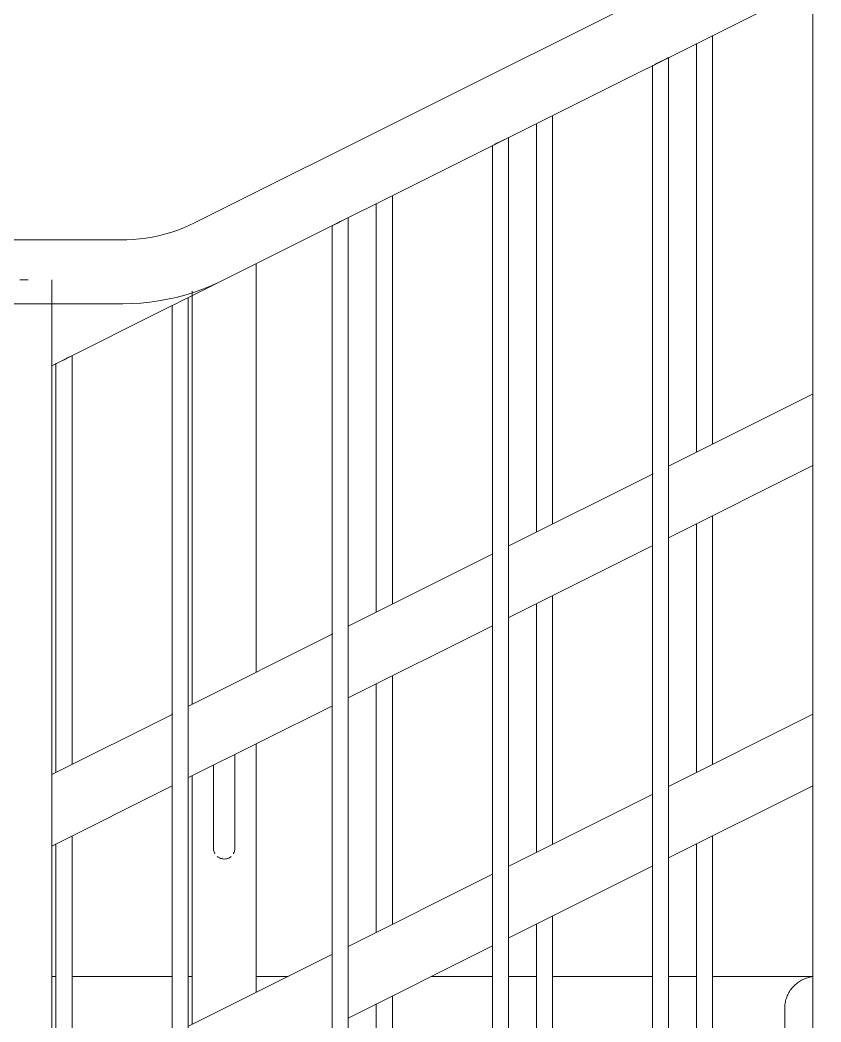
# Model space of a CAD drawing. Header units: millimetres. Extents: x -515342 to 330399, y -224905 to 507333.
# Drawn here: x 77901 to 78401, y 2409 to 3035 of the extents above; entities that cross this region are included whole.
import ezdxf

# ---------------------------------------------------------------- set-up
doc = ezdxf.new("R2010")
doc.units = ezdxf.units.MM
doc.layers.get('0').update_dxf_attribs({"lineweight": 0})
doc.layers.add('Ограждение', color=7, linetype='Continuous', lineweight=0)

# ---------------------------------------------------------------- blocks, each defined once
blk = doc.blocks.new('Тип верхнего поручня - Верхний поручень_Внутренний_-9721743-О_АР_Эскиз_Фасад 12-1 копия 1')
at = {"layer": 'Ограждение'}
blk.add_line((-104385, 349.9), (-104385, -110.22), dxfattribs=at)
at = {"layer": 'Ограждение', "flags": 128}
for points in [[(-104385, 350), (-104384.98, 350.8), (-104384.94, 351.6), (-104384.86, 352.39), (-104384.74, 353.19), (-104384.6, 353.97), (-104384.43, 354.75), (-104384.22, 355.53), (-104383.98, 356.29), (-104383.72, 357.05), (-104383.42, 357.79), (-104383.1, 358.52), (-104382.74, 359.24), (-104382.36, 359.94), (-104381.95, 360.62), (-104381.51, 361.29), (-104381.04, 361.94), (-104380.55, 362.58), (-104380.04, 363.19), (-104379.5, 363.78), (-104378.93, 364.35), (-104378.35, 364.89), (-104377.74, 365.41), (-104377.12, 365.91), (-104376.47, 366.38), (-104375.81, 366.83), (-104375.12, 367.25), (-104374.43, 367.64), (-104373.71, 368), (-104372.99, 368.34), (-104372.25, 368.64), (-104371.5, 368.92), (-104370.73, 369.16), (-104369.96, 369.37), (-104369.18, 369.56), (-104368.4, 369.71), (-104367.61, 369.83)], [(-104384.92, 348.19), (-104384.97, 348.98), (-104385, 349.78), (-104385, 350)], [(-104385, 350), (-104385, 349.98), (-104385, 349.9)]]:
    blk.add_lwpolyline(points, dxfattribs=at)
blk = doc.blocks.new('Тип верхнего поручня - Верхний поручень_Внутренний_-9721785-О_АР_Эскиз_Фасад 12-1 копия 1')
at = {"layer": 'Ограждение'}
for p, q in [((-104839.87, 370), (-104842.72, 370)), ((-104767.37, 370), (-104830.13, 370)), ((-104755, 370), (-104757.63, 370)), ((-104695, 370), (-104715, 370)), ((-104567.37, 370), (-104605.56, 370)), ((-104539.87, 370), (-104557.63, 370)), ((-104467.37, 370), (-104530.13, 370)), ((-104439.87, 370), (-104457.63, 370)), ((-104367.37, 370), (-104430.13, 370))]:
    blk.add_line(p, q, dxfattribs=at)
blk = doc.blocks.new('Ограждение - АР_Ограждение_Балясина_10-10261096-О_АР_Эскиз_Фасад 12-1 копия 1')
at = {"layer": 'Ограждение'}
for p, q in [((-104430, 702.5), (-104430, 957.78)), ((-104440, 952.78), (-104440, 697.5)), ((-104430, 502.5), (-104430, 657.78)), ((-104440, 652.78), (-104440, 497.5)), ((-104430, -157.5), (-104430, 457.78)), ((-104440, 452.78), (-104440, -162.5))]:
    blk.add_line(p, q, dxfattribs=at)
blk = doc.blocks.new('Ограждение - АР_Ограждение_Балясина_D40 доп поручень 700_900-V167-О_АР_Эскиз_Фасад 12-1 копия 1')
at = {"layer": 'Ограждение'}
for p, q in [((-104715, 560), (-104715, 815.28)), ((-104755, 798.06), (-104755, 540)), ((-104715, 360), (-104715, 515.28)), ((-104728.33, 480), (-104728.33, 508.61)), ((-104741.67, 501.95), (-104741.67, 480)), ((-104755, 495.28), (-104755, 340))]:
    blk.add_line(p, q, dxfattribs=at)
at = {"layer": 'Ограждение', "flags": 128}
for points in [[(-104741.67, 480), (-104741.67, 478.8), (-104741.67, 477.6), (-104741.67, 476.41), (-104741.67, 475.22), (-104741.67, 474.04), (-104741.67, 472.87), (-104741.67, 471.71), (-104741.67, 470.56), (-104741.67, 469.43), (-104741.67, 468.32), (-104741.67, 467.22), (-104741.67, 466.15), (-104741.67, 465.09), (-104741.67, 464.06), (-104741.67, 463.06), (-104741.67, 462.08), (-104741.67, 461.14), (-104741.67, 460.22), (-104741.67, 459.33), (-104741.67, 458.48), (-104741.67, 457.66), (-104741.67, 456.88), (-104741.67, 456.13), (-104741.67, 455.42), (-104741.67, 454.76), (-104741.67, 454.13), (-104741.67, 453.54), (-104741.67, 453), (-104741.67, 452.5), (-104741.67, 452.04), (-104741.67, 451.63), (-104741.67, 451.26), (-104741.67, 450.94), (-104741.67, 450.66), (-104741.67, 450.44), (-104741.67, 450.26), (-104741.67, 450.12), (-104741.67, 450.04), (-104741.67, 450)], [(-104728.33, 450), (-104728.33, 450.02), (-104728.33, 450.1), (-104728.33, 450.22), (-104728.33, 450.38), (-104728.33, 450.6), (-104728.33, 450.86), (-104728.33, 451.17), (-104728.33, 451.52), (-104728.33, 451.92), (-104728.33, 452.37), (-104728.33, 452.86), (-104728.33, 453.39), (-104728.33, 453.97), (-104728.33, 454.58), (-104728.33, 455.24), (-104728.33, 455.94), (-104728.33, 456.67), (-104728.33, 457.45), (-104728.33, 458.25), (-104728.33, 459.1), (-104728.33, 459.98), (-104728.33, 460.89), (-104728.33, 461.83), (-104728.33, 462.79), (-104728.33, 463.79), (-104728.33, 464.81), (-104728.33, 465.86), (-104728.33, 466.93), (-104728.33, 468.02), (-104728.33, 469.13), (-104728.33, 470.26), (-104728.33, 471.4), (-104728.33, 472.55), (-104728.33, 473.72), (-104728.33, 474.9), (-104728.33, 476.09), (-104728.33, 477.28), (-104728.33, 478.48), (-104728.33, 479.68), (-104728.33, 480)]]:
    blk.add_lwpolyline(points, dxfattribs=at)
at = {"layer": 'Ограждение'}
for points, knots in [([(-104740.77, 446.66), (-104740.96, 446.99), (-104741.29, 447.7), (-104741.56, 448.69), (-104741.66, 449.55), (-104741.67, 450.3), (-104741.62, 450.79), (-104741.59, 451.02)], [0.3333333, 0.3333333, 0.3333333, 0.3333333, 0.3888889, 0.4444444, 0.4791667, 0.5138889, 0.5486111, 0.5486111, 0.5486111, 0.5486111]), ([(-104728.44, 451.17), (-104728.39, 450.93), (-104728.34, 450.45), (-104728.33, 449.7), (-104728.4, 448.97), (-104728.6, 448.04), (-104728.91, 447.25), (-104729.19, 446.74), (-104729.23, 446.65)], [0.4444444, 0.4444444, 0.4444444, 0.4444444, 0.4791667, 0.5138889, 0.5486111, 0.5833333, 0.6527778, 0.6666667, 0.6666667, 0.6666667, 0.6666667]), ([(-104730.71, 444.9), (-104730.78, 444.84), (-104731.23, 444.47), (-104732.58, 443.65), (-104733.99, 443.35), (-104735, 443.33)], [0.7777778, 0.7777778, 0.7777778, 0.7777778, 0.7916667, 0.8611111, 1, 1, 1, 1])]:
    blk.add_open_spline(points, degree=3, knots=knots, dxfattribs=at)
blk.add_open_spline([(-104735, 443.33), (-104735.81, 443.34), (-104737.33, 443.61), (-104738.7, 444.4), (-104739.29, 444.9)], degree=3, dxfattribs=at)
blk = doc.blocks.new('Ограждение - АР_Ограждение_Балясина_10-V168-О_АР_Эскиз_Фасад 12-1 копия 1')
at = {"layer": 'Ограждение'}
for p, q in [((-104830, 502.5), (-104830, 757.78)), ((-104840, 752.78), (-104840, 497.5)), ((-104830, 302.5), (-104830, 457.78)), ((-104840, 452.78), (-104840, 297.5))]:
    blk.add_line(p, q, dxfattribs=at)
at = {"layer": 'Ограждение', "flags": 128}
for points in [[(-104830, 757.78), (-104830.13, 757.72), (-104831.09, 757.23), (-104832.83, 756.36), (-104835, 755.28)], [(-104835, 755.28), (-104837.17, 754.19), (-104838.91, 753.32), (-104839.87, 752.84), (-104840, 752.78)]]:
    blk.add_lwpolyline(points, dxfattribs=at)
blk = doc.blocks.new('Ограждение - Ограждение-9728431-О_АР_Эскиз_Фасад 12-1 копия 1')
for name, p in [('Ограждение - АР_Ограждение_Балясина_10-10261096-О_АР_Эскиз_Фасад 12-1 копия 1', (0, 0)), ('Ограждение - АР_Ограждение_Балясина_10-10261096-О_АР_Эскиз_Фасад 12-1 копия 1', (-100, -50)), ('Ограждение - АР_Ограждение_Балясина_10-10261096-О_АР_Эскиз_Фасад 12-1 копия 1', (-200, -100)), ('Ограждение - АР_Ограждение_Балясина_D40 доп поручень 700_900-V167-О_АР_Эскиз_Фасад 12-1 копия 1', (0, 0)), ('Ограждение - АР_Ограждение_Балясина_10-V168-О_АР_Эскиз_Фасад 12-1 копия 1', (0, 0))]:
    blk.add_blockref(name, p)
blk = doc.blocks.new('Тип верхнего поручня - Верхний поручень_Внутренний_-9728835-О_АР_Эскиз_Фасад 12-1 копия 1')
at = {"layer": 'Ограждение'}
for p, q in [((-104757.63, 793.97), (-104735.6, 804.98)), ((-104842.53, 751.52), (-104767.37, 789.09))]:
    blk.add_line(p, q, dxfattribs=at)
blk = doc.blocks.new('Ограждение - АР_Ограждение_Балясина_10-V196-О_АР_Эскиз_Фасад 12-1 копия 1')
at = {"layer": 'Ограждение'}
for p, q in [((-104367.5, -126.25), (-104367.5, 989.03)), ((-104357.5, 994.03), (-104357.5, -121.25))]:
    blk.add_line(p, q, dxfattribs=at)
at = {"layer": 'Ограждение', "flags": 128}
for points in [[(-104367.5, 989.03), (-104367.37, 989.09), (-104366.41, 989.57), (-104364.67, 990.44), (-104362.5, 991.53)], [(-104362.5, 991.53), (-104360.33, 992.61), (-104358.59, 993.48), (-104357.63, 993.97), (-104357.5, 994.03)]]:
    blk.add_lwpolyline(points, dxfattribs=at)
blk = doc.blocks.new('Ограждение - АР_Ограждение_Балясина_10-V197-О_АР_Эскиз_Фасад 12-1 копия 1')
at = {"layer": 'Ограждение'}
for p, q in [((-104767.5, -326.25), (-104767.5, 789.03)), ((-104757.5, 794.03), (-104757.5, -321.25))]:
    blk.add_line(p, q, dxfattribs=at)
at = {"layer": 'Ограждение', "flags": 128}
for points in [[(-104767.37, 789.09), (-104766.41, 789.57), (-104764.67, 790.44), (-104762.5, 791.53)], [(-104762.5, 791.53), (-104760.33, 792.61), (-104758.59, 793.48), (-104757.63, 793.97)]]:
    blk.add_lwpolyline(points, dxfattribs=at)
blk = doc.blocks.new('Ограждение - АР_Ограждение_Балясина_D40 доп поручень 700_900-10261106-О_АР_Эскиз_Фасад 12-1 копия 1')
at = {"layer": 'Ограждение'}
for p, q in [((-104857.32, 805.2), (-104862.5, 805.2)), ((-104842.5, 805.2), (-104842.5, -563.75))]:
    blk.add_line(p, q, dxfattribs=at)
blk = doc.blocks.new('Ограждение - Ограждение-9728925-О_АР_Эскиз_Фасад 12-1 копия 1')
for name, p in [('Ограждение - АР_Ограждение_Балясина_10-V196-О_АР_Эскиз_Фасад 12-1 копия 1', (0, 0)), ('Ограждение - АР_Ограждение_Балясина_10-V196-О_АР_Эскиз_Фасад 12-1 копия 1', (-100, -50)), ('Ограждение - АР_Ограждение_Балясина_10-V196-О_АР_Эскиз_Фасад 12-1 копия 1', (-200, -100)), ('Ограждение - АР_Ограждение_Балясина_10-V196-О_АР_Эскиз_Фасад 12-1 копия 1', (-300, -150)), ('Ограждение - АР_Ограждение_Балясина_D40 доп поручень 700_900-10261106-О_АР_Эскиз_Фасад 12-1 копия 1', (0, 0)), ('Ограждение - АР_Ограждение_Балясина_10-V197-О_АР_Эскиз_Фасад 12-1 копия 1', (0, 0))]:
    blk.add_blockref(name, p)
blk = doc.blocks.new('Тип верхнего поручня - Верхний поручень_Внутренний_-9729062-О_АР_Эскиз_Фасад 12-1 копия 1')
at = {"layer": 'Ограждение'}
for p, q in [((-104135, 1150), (-104753.49, 840.76)), ((-104735.6, 804.98), (-104125.56, 1110)), ((-104798.21, 830.2), (-104900, 830.2)), ((-104900, 790.2), (-104798.21, 790.2))]:
    blk.add_line(p, q, dxfattribs=at)
at = {"layer": 'Ограждение', "flags": 128}
for points in [[(-104753.49, 840.76), (-104757.1, 839.04), (-104760.78, 837.47), (-104764.51, 836.05), (-104768.31, 834.77), (-104772.15, 833.66), (-104776.03, 832.69), (-104779.95, 831.88), (-104783.89, 831.23), (-104787.86, 830.74), (-104791.85, 830.4), (-104795.84, 830.23), (-104798.21, 830.2)], [(-104798.21, 790.2), (-104792.61, 790.31), (-104787.02, 790.65), (-104781.45, 791.21), (-104775.9, 791.99), (-104770.39, 792.99), (-104764.93, 794.21), (-104759.52, 795.65), (-104754.17, 797.31), (-104748.89, 799.17), (-104743.69, 801.25), (-104738.58, 803.53), (-104735.6, 804.98)]]:
    blk.add_lwpolyline(points, dxfattribs=at)
blk = doc.blocks.new('Тип перил - Перила_Внутренний_-9729076-О_АР_Эскиз_Фасад 12-1 копия 1')
at = {"layer": 'Ограждение'}
for p, q in [((-104367.15, 733.92), (-104457.63, 688.69)), ((-104457.63, 643.97), (-104367.37, 689.09)), ((-104467.15, 683.92), (-104557.63, 638.69)), ((-104557.63, 593.97), (-104467.37, 639.09)), ((-104567.15, 633.92), (-104657.63, 588.69)), ((-104657.63, 543.97), (-104567.37, 589.09)), ((-104667.15, 583.92), (-104757.63, 538.69)), ((-104757.63, 493.97), (-104667.37, 539.09)), ((-104767.15, 533.92), (-104842.65, 496.17)), ((-104842.68, 451.44), (-104767.37, 489.09))]:
    blk.add_line(p, q, dxfattribs=at)
blk = doc.blocks.new('Тип перил - Перила_Внутренний_-9729090-О_АР_Эскиз_Фасад 12-1 копия 1')
at = {"layer": 'Ограждение'}
for p, q in [((-104367.37, 533.81), (-104457.63, 488.69)), ((-104457.63, 443.97), (-104367.37, 489.09)), ((-104467.37, 483.81), (-104557.63, 438.69)), ((-104557.63, 393.97), (-104467.37, 439.09)), ((-104567.37, 433.81), (-104657.63, 388.69)), ((-104657.63, 343.97), (-104567.37, 389.09)), ((-104667.37, 383.81), (-104757.63, 338.69))]:
    blk.add_line(p, q, dxfattribs=at)
blk = doc.blocks.new('СД_Люблино_Фасады_rvt-1-О_АР_Эскиз_Фасад 12-1 копия 1')
at = {"layer": 'Ограждение', "lineweight": 9}
for name in ['Тип верхнего поручня - Верхний поручень_Внутренний_-9728835-О_АР_Эскиз_Фасад 12-1 копия 1', 'Тип верхнего поручня - Верхний поручень_Внутренний_-9729062-О_АР_Эскиз_Фасад 12-1 копия 1', 'Ограждение - Ограждение-9728431-О_АР_Эскиз_Фасад 12-1 копия 1', 'Ограждение - Ограждение-9728925-О_АР_Эскиз_Фасад 12-1 копия 1', 'Тип перил - Перила_Внутренний_-9729076-О_АР_Эскиз_Фасад 12-1 копия 1', 'Тип верхнего поручня - Верхний поручень_Внутренний_-9721785-О_АР_Эскиз_Фасад 12-1 копия 1', 'Тип верхнего поручня - Верхний поручень_Внутренний_-9721743-О_АР_Эскиз_Фасад 12-1 копия 1', 'Тип перил - Перила_Внутренний_-9729090-О_АР_Эскиз_Фасад 12-1 копия 1']:
    blk.add_blockref(name, (0, 0), dxfattribs=at)

msp = doc.modelspace()

# ---------------------------------------------------------------- block references
msp.add_blockref('СД_Люблино_Фасады_rvt-1-О_АР_Эскиз_Фасад 12-1 копия 1', (182763.6864, 2067.7355))

doc.saveas('drawing.dxf')
